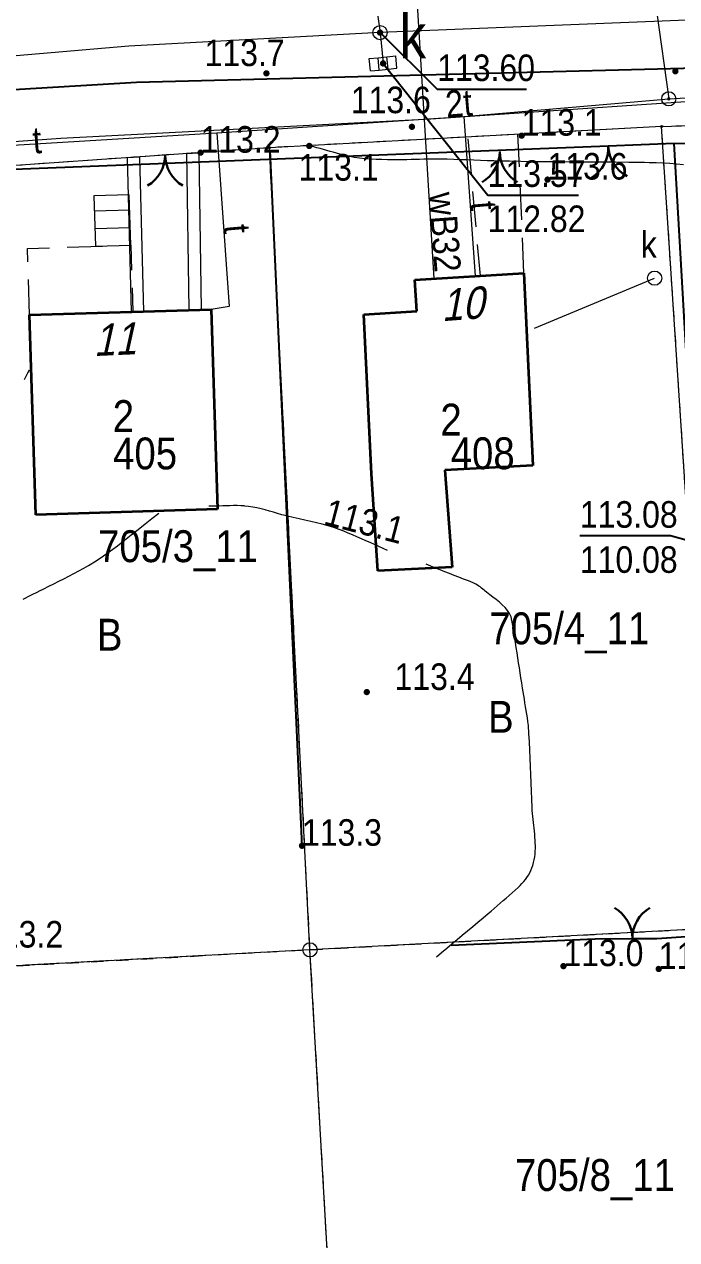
# Model space of a CAD drawing. Extents: x 6512885 to 6513481, y 5959590 to 5960000.
# Drawn here: x 6513005.9 to 6513042.7, y 5959883.6 to 5959952.2 of the extents above; entities that cross this region are included whole.
import ezdxf
from ezdxf.enums import TextEntityAlignment as Align

# ---------------------------------------------------------------- set-up
doc = ezdxf.new("R2010")
doc.units = 0
doc.header["$MEASUREMENT"] = 0
for name, pattern in [('2.0_1.0', [3, 2, -1]), ('217-1000', [2.8, 2.1, -0.7]), ('218-1000', [1.4, 0.7, -0.7]), ('219-1000', [0])]:
    doc.linetypes.add(name, pattern=pattern)
doc.layers.get('0').update_dxf_attribs({"color": 2, "linetype": 'CONTINUOUS', "lineweight": 5})
for name, color, linetype in [('202-Punkt graniczny stabilizowany trwale', 7, 'CONTINUOUS'), ('203-Punkt załamania granicy działki nie stabilizowany', 7, 'CONTINUOUS'), ('210-Oznaczenie użytku', 7, 'CONTINUOUS'), ('211-Nr działki', 7, 'CONTINUOUS'), ('217-Granica konturu klasyfikcyjnego', 7, 'CONTINUOUS'), ('218-Granica użytku', 7, 'CONTINUOUS'), ('219-Linia granicy', 7, 'CONTINUOUS'), ('238-Punkt adresowy budynku', 7, 'CONTINUOUS'), ('312-Budynek (powierzchnia)', 7, 'CONTINUOUS'), ('312-Numer ewidencyjny budynku', 7, 'CONTINUOUS'), ('312-Numer ewidencyjny budynku-Atr124', 7, 'CONTINUOUS'), ('352-schody (powierzchnia)', 7, 'CONTINUOUS'), ('450-Ściana oporowa symb. osiowy', 7, 'CONTINUOUS'), ('626-Punkt rzędnej przewodu-STPOD', 7, 'CONTINUOUS'), ('811-Warstwica ciągła linia', 7, 'CONTINUOUS'), ('811-Warstwica ciągła linia-Atr2', 7, 'CONTINUOUS'), ('905-Brama w ogrodzeniu', 7, 'CONTINUOUS'), ('chodnik (powierzchnia)', 7, 'CONTINUOUS'), ('kratka ściekowa (punkt)', 7, 'CONTINUOUS'), ('kratka ściekowa (punkt)-Atr17', 7, 'CONTINUOUS'), ('krawężnik (linia)', 7, 'CONTINUOUS'), ('ogrodzenie trwałe (linia)', 7, 'CONTINUOUS'), ('przewód kanalizacyjny (linia)', 7, 'CONTINUOUS'), ('przewód telekomunikacyjny (linia)', 7, 'CONTINUOUS'), ('przewód telekomunikacyjny (linia)-Atr1', 7, 'CONTINUOUS'), ('przewód wodociągowy (linia)', 7, 'CONTINUOUS'), ('przewód wodociągowy (linia)-Atr17', 7, 'CONTINUOUS'), ('punkt o określonej wysokości (sieć kanalizacyjna)', 7, 'CONTINUOUS'), ('punkt o określonej wysokości (sieć kanalizacyjna)-Atr2', 7, 'CONTINUOUS'), ('punkt o określonej wysokości (sieć kanalizacyjna)-Atr3', 7, 'CONTINUOUS'), ('punkt wysokościowy naturalny', 7, 'CONTINUOUS'), ('punkt wysokościowy naturalny-Atr2', 7, 'CONTINUOUS'), ('właz okrągły - siec kanalizacyjna (punkt)', 7, 'CONTINUOUS'), ('właz okrągły - siec kanalizacyjna (punkt)-Atr17', 7, 'CONTINUOUS'), ('właz okrągły - siec telekomunikacyjna (punkt)', 7, 'CONTINUOUS')]:
    doc.layers.add(name, color=color, linetype=linetype)
doc.styles.get("Standard").update_dxf_attribs({"font": 'txt', "width": 0.75})
doc.linetypes.add('450-1000k', pattern='A,3.5,0,[7,ksztalty.shx,S=1,R=0,X=0,Y=0],3.5', length=7)
doc.linetypes.add('902-1000', pattern='A,5,0,[1,ksztalty.shx,S=1,R=0,X=0,Y=0],5', length=10)

# ---------------------------------------------------------------- blocks, each defined once
blk = doc.blocks.new('905')
at = {"color": 0, "linetype": 'Continuous', "lineweight": 30}
for centre, start, end in [((-2, 0), 0, 60), ((2, 0), 120, 180)]:
    blk.add_arc(centre, 2, start, end, dxfattribs=at)
blk = doc.blocks.new('PW01')
at = {"linetype": 'Continuous', "lineweight": 13}
h = blk.add_hatch(color=0, dxfattribs=at)
edge = h.paths.add_edge_path()
edge.add_arc((0, 0), 0.18, 0, 360)
blk = doc.blocks.new('US22')
at = {"color": 0, "linetype": 'Continuous', "lineweight": 0}
blk.add_circle((0, 0), 0.4, dxfattribs=at)
blk = doc.blocks.new('US05')
at = {"color": 0, "linetype": 'Continuous', "lineweight": 13}
for p, q in [((-0.75, -0.35), (-0.75, 0.35)), ((-0.75, 0.35), (-0.25, 0.35)), ((-0.25, -0.35), (-0.25, 0.35)), ((-0.25, 0.35), (0.25, 0.35)), ((0.25, -0.35), (0.25, 0.35)), ((0.25, 0.35), (0.75, 0.35)), ((0.75, -0.35), (0.75, 0.35)), ((-0.75, -0.35), (-0.25, -0.35)), ((-0.25, -0.35), (0.25, -0.35)), ((0.25, -0.35), (0.75, -0.35))]:
    blk.add_line(p, q, dxfattribs=at)
blk = doc.blocks.new('621')
at = {"linetype": 'Continuous', "lineweight": 0}
h = blk.add_hatch(color=0, dxfattribs=at)
edge = h.paths.add_edge_path()
edge.add_arc((0, 0), 0.1, 0, 360)
blk = doc.blocks.new('203')
at = {"linetype": 'Continuous', "lineweight": 0}
h = blk.add_hatch(color=0, dxfattribs=at)
edge = h.paths.add_edge_path()
edge.add_arc((0, 0), 0.09, 0, 360)
blk = doc.blocks.new('202')
at = {"color": 0, "linetype": 'Continuous', "lineweight": 0}
blk.add_circle((0, 0), 0.4, dxfattribs=at)

msp = doc.modelspace()

# ---------------------------------------------------------------- linework, layer by layer
at = {"layer": '217-Granica konturu klasyfikcyjnego', "color": 3, "linetype": '217-1000', "lineweight": 13, "flags": 128}
for points in [[(6513044.84, 5959901.17), (6513022.01, 5959899.94)], [(6513022.01, 5959899.94), (6512999.87, 5959898.74)], [(6513024.54, 5959855.94), (6513022.01, 5959899.94)]]:
    msp.add_lwpolyline(points, dxfattribs=at)
at = {"layer": '218-Granica użytku', "color": 3, "linetype": '218-1000', "lineweight": 13, "flags": 128}
for points in [[(6513064.36, 5959947.2), (6513041.87, 5959946.44)], [(6513041.87, 5959946.44), (6513019.72, 5959945.25)], [(6513043.86, 5959916.12), (6513041.87, 5959946.44)], [(6513019.72, 5959945.25), (6512998.07, 5959943.73)], [(6513022.01, 5959899.94), (6513019.72, 5959945.25)], [(6513022.01, 5959899.94), (6513044.84, 5959901.17)], [(6512999.87, 5959898.74), (6513022.01, 5959899.94)], [(6513024.54, 5959855.94), (6513022.01, 5959899.94)]]:
    msp.add_lwpolyline(points, dxfattribs=at)
at = {"layer": '219-Linia granicy', "color": 7, "linetype": '219-1000', "lineweight": 13, "flags": 128}
for points in [[(6513041.87, 5959946.44), (6513064.36, 5959947.2)], [(6513041.87, 5959946.44), (6513019.72, 5959945.25)], [(6513044.84, 5959901.17), (6513041.87, 5959946.44)], [(6513019.72, 5959945.25), (6512998.07, 5959943.73)], [(6513022.01, 5959899.94), (6513019.72, 5959945.25)], [(6513044.84, 5959901.17), (6513022.01, 5959899.94)], [(6513022.01, 5959899.94), (6512999.87, 5959898.74)], [(6513024.54, 5959855.94), (6513022.01, 5959899.94)]]:
    msp.add_lwpolyline(points, dxfattribs=at)
at = {"layer": '312-Budynek (powierzchnia)', "color": 7, "linetype": 'Continuous', "lineweight": 35, "flags": 128}
for points in [[(6513027.94, 5959937.79), (6513034.1, 5959938.17)], [(6513034.1, 5959938.17), (6513034.59, 5959927.3)], [(6513028.04, 5959936.02), (6513027.94, 5959937.79)], [(6513006.17, 5959935.81), (6513016.43, 5959936.12)], [(6513006.52, 5959924.51), (6513006.17, 5959935.81)], [(6513016.43, 5959936.12), (6513016.78, 5959924.83)], [(6513025.06, 5959935.83), (6513028.04, 5959936.02)], [(6513025.49, 5959926.82), (6513025.06, 5959935.83)], [(6513034.59, 5959927.3), (6513029.62, 5959927.04)], [(6513029.62, 5959927.04), (6513030.04, 5959921.55)], [(6513025.85, 5959921.34), (6513025.49, 5959926.82)], [(6513016.78, 5959924.83), (6513006.52, 5959924.51)], [(6513030.04, 5959921.55), (6513025.85, 5959921.34)]]:
    msp.add_lwpolyline(points, dxfattribs=at)
at = {"layer": '352-schody (powierzchnia)', "color": 7, "linetype": 'Continuous', "lineweight": 18}
for p, q in [((6513011.8, 5959942.59), (6513009.8, 5959942.53)), ((6513009.8, 5959942.53), (6513009.89, 5959939.68)), ((6513011.89, 5959939.74), (6513011.8, 5959942.59)), ((6513011.83, 5959941.73), (6513009.83, 5959941.67)), ((6513011.87, 5959940.73), (6513009.86, 5959940.67)), ((6513009.89, 5959939.68), (6513011.89, 5959939.74))]:
    msp.add_line(p, q, dxfattribs=at)
at = {"layer": '450-Ściana oporowa symb. osiowy', "color": 0, "lineweight": 13}
for p, q in [((6513015.03, 5959944.935), (6513015.38, 5959944.94)), ((6513015.03, 5959944.935), (6513015.16, 5959936.095)), ((6513011.69, 5959944.701), (6513012.04, 5959944.71)), ((6513011.69, 5959944.701), (6513011.91, 5959935.981)), ((6513011.91, 5959935.981), (6513012.26, 5959935.99)), ((6513015.16, 5959936.095), (6513015.51, 5959936.1))]:
    msp.add_line(p, q, dxfattribs=at)
at = {"layer": '450-Ściana oporowa symb. osiowy', "color": 0, "linetype": '450-1000k', "lineweight": 13}
for p, q in [((6513015.73, 5959944.945), (6513015.38, 5959944.94)), ((6513015.73, 5959944.945), (6513015.86, 5959936.105)), ((6513012.39, 5959944.719), (6513012.04, 5959944.71)), ((6513012.39, 5959944.719), (6513012.61, 5959935.999)), ((6513012.61, 5959935.999), (6513012.26, 5959935.99)), ((6513015.86, 5959936.105), (6513015.51, 5959936.1))]:
    msp.add_line(p, q, dxfattribs=at)
at = {"layer": '811-Warstwica ciągła linia', "color": 32, "linetype": 'Continuous', "lineweight": 13, "flags": 128}
for points in [[(6513043.103, 5959944.29), (6513042.718, 5959944.321), (6513042.333, 5959944.349), (6513041.948, 5959944.372), (6513041.563, 5959944.391), (6513041.177, 5959944.404), (6513040.91, 5959944.41), (6513040.791, 5959944.412), (6513040.028, 5959944.422), (6513039.265, 5959944.429), (6513038.502, 5959944.433), (6513037.739, 5959944.437), (6513036.976, 5959944.44), (6513036.213, 5959944.443), (6513035.45, 5959944.448), (6513034.687, 5959944.456), (6513033.924, 5959944.467), (6513033.28, 5959944.48), (6513033.161, 5959944.483), (6513032.783, 5959944.493), (6513032.405, 5959944.504), (6513032.027, 5959944.517), (6513031.649, 5959944.531), (6513031.271, 5959944.544), (6513030.893, 5959944.558), (6513030.515, 5959944.571), (6513030.137, 5959944.583), (6513029.759, 5959944.594), (6513029.5, 5959944.6), (6513029.381, 5959944.602), (6513029.144, 5959944.604), (6513028.907, 5959944.602), (6513028.67, 5959944.599), (6513028.433, 5959944.593), (6513028.196, 5959944.587), (6513027.959, 5959944.581), (6513027.722, 5959944.576), (6513027.485, 5959944.572), (6513027.248, 5959944.57), (6513027.13, 5959944.57), (6513027.011, 5959944.57), (6513026.697, 5959944.571), (6513026.381, 5959944.571), (6513026.066, 5959944.575), (6513025.751, 5959944.583), (6513025.436, 5959944.597), (6513025.122, 5959944.621), (6513024.81, 5959944.655), (6513024.499, 5959944.702), (6513024.191, 5959944.763), (6513024, 5959944.81), (6513023.885, 5959944.841), (6513023.698, 5959944.891), (6513023.513, 5959944.942), (6513023.328, 5959944.993), (6513023.143, 5959945.044), (6513022.959, 5959945.096), (6513022.774, 5959945.147), (6513022.59, 5959945.199), (6513022.405, 5959945.25), (6513022.221, 5959945.301), (6513022.15, 5959945.32)], [(6513006.15, 5959932.69), (6513006.051, 5959932.507), (6513005.953, 5959932.322), (6513005.857, 5959932.138)], [(6513026.39, 5959922.5), (6513026.143, 5959922.609), (6513025.896, 5959922.718), (6513025.65, 5959922.829), (6513025.405, 5959922.941), (6513025.159, 5959923.052), (6513024.913, 5959923.162), (6513024.666, 5959923.272), (6513024.418, 5959923.38), (6513024.17, 5959923.486), (6513023.92, 5959923.59), (6513023.668, 5959923.687), (6513023.351, 5959923.796), (6513023.03, 5959923.893), (6513022.707, 5959923.98), (6513022.381, 5959924.06), (6513022.054, 5959924.136), (6513021.726, 5959924.208), (6513021.398, 5959924.281), (6513021.07, 5959924.355), (6513020.743, 5959924.434), (6513020.68, 5959924.45), (6513020.419, 5959924.52), (6513020.185, 5959924.586), (6513019.953, 5959924.654), (6513019.72, 5959924.721), (6513019.486, 5959924.787), (6513019.252, 5959924.848), (6513019.017, 5959924.903), (6513018.781, 5959924.95), (6513018.542, 5959924.987), (6513018.33, 5959925.01), (6513018.302, 5959925.012), (6513018.099, 5959925.025), (6513017.896, 5959925.031), (6513017.693, 5959925.032), (6513017.49, 5959925.029), (6513017.287, 5959925.023), (6513017.084, 5959925.016), (6513016.881, 5959925.009), (6513016.678, 5959925.004), (6513016.475, 5959925), (6513016.3, 5959925)], [(6513005.816, 5959919.745), (6513006.251, 5959919.969), (6513006.68, 5959920.19), (6513006.686, 5959920.193), (6513006.969, 5959920.337), (6513007.253, 5959920.48), (6513007.537, 5959920.621), (6513007.822, 5959920.762), (6513008.106, 5959920.903), (6513008.389, 5959921.047), (6513008.671, 5959921.192), (6513008.952, 5959921.341), (6513009.23, 5959921.495), (6513009.5, 5959921.65), (6513009.506, 5959921.654), (6513009.928, 5959921.913), (6513010.339, 5959922.187), (6513010.742, 5959922.474), (6513011.139, 5959922.77), (6513011.53, 5959923.073), (6513011.919, 5959923.38), (6513012.306, 5959923.689), (6513012.693, 5959923.998), (6513013.082, 5959924.304), (6513013.47, 5959924.6)], [(6513034.36, 5959912.62), (6513034.326, 5959912.831), (6513034.292, 5959913.042), (6513034.258, 5959913.253), (6513034.224, 5959913.464), (6513034.19, 5959913.675), (6513034.155, 5959913.886), (6513034.121, 5959914.097), (6513034.087, 5959914.308), (6513034.054, 5959914.519), (6513034.02, 5959914.73), (6513033.975, 5959915.015), (6513033.93, 5959915.3), (6513033.885, 5959915.585), (6513033.84, 5959915.87), (6513033.795, 5959916.155), (6513033.75, 5959916.44), (6513033.705, 5959916.725), (6513033.66, 5959917.01), (6513033.615, 5959917.295), (6513033.57, 5959917.58), (6513033.555, 5959917.676), (6513033.54, 5959917.772), (6513033.525, 5959917.868), (6513033.51, 5959917.964), (6513033.495, 5959918.06), (6513033.481, 5959918.156), (6513033.466, 5959918.252), (6513033.451, 5959918.348), (6513033.435, 5959918.444), (6513033.42, 5959918.54), (6513033.368, 5959918.744), (6513033.282, 5959918.933), (6513033.169, 5959919.11), (6513033.031, 5959919.275), (6513032.876, 5959919.431), (6513032.707, 5959919.58), (6513032.529, 5959919.724), (6513032.347, 5959919.864), (6513032.165, 5959920.002), (6513031.99, 5959920.14), (6513031.916, 5959920.201), (6513031.842, 5959920.261), (6513031.769, 5959920.321), (6513031.695, 5959920.379), (6513031.62, 5959920.436), (6513031.544, 5959920.49), (6513031.467, 5959920.541), (6513031.387, 5959920.589), (6513031.305, 5959920.632), (6513031.22, 5959920.67), (6513030.956, 5959920.778), (6513030.691, 5959920.884), (6513030.426, 5959920.989), (6513030.16, 5959921.092), (6513029.894, 5959921.196), (6513029.629, 5959921.299), (6513029.363, 5959921.402), (6513029.098, 5959921.507), (6513028.834, 5959921.612), (6513028.57, 5959921.72)], [(6513029.15, 5959899.55), (6513029.443, 5959899.794), (6513029.736, 5959900.038), (6513030.029, 5959900.282), (6513030.322, 5959900.526), (6513030.615, 5959900.77), (6513030.908, 5959901.014), (6513031.201, 5959901.258), (6513031.494, 5959901.502), (6513031.787, 5959901.746), (6513032.08, 5959901.99), (6513032.252, 5959902.134), (6513032.423, 5959902.279), (6513032.593, 5959902.425), (6513032.763, 5959902.572), (6513032.931, 5959902.72), (6513033.1, 5959902.868), (6513033.267, 5959903.018), (6513033.435, 5959903.168), (6513033.602, 5959903.318), (6513033.77, 5959903.47), (6513033.879, 5959903.573), (6513033.985, 5959903.681), (6513034.085, 5959903.793), (6513034.18, 5959903.909), (6513034.268, 5959904.03), (6513034.351, 5959904.156), (6513034.425, 5959904.287), (6513034.492, 5959904.423), (6513034.551, 5959904.564), (6513034.6, 5959904.71), (6513034.643, 5959904.869), (6513034.677, 5959905.028), (6513034.704, 5959905.187), (6513034.723, 5959905.346), (6513034.735, 5959905.505), (6513034.741, 5959905.664), (6513034.742, 5959905.823), (6513034.739, 5959905.982), (6513034.731, 5959906.141), (6513034.72, 5959906.3), (6513034.706, 5959906.468), (6513034.689, 5959906.636), (6513034.671, 5959906.804), (6513034.652, 5959906.972), (6513034.633, 5959907.139), (6513034.615, 5959907.307), (6513034.597, 5959907.475), (6513034.582, 5959907.643), (6513034.569, 5959907.812), (6513034.56, 5959907.98), (6513034.539, 5959908.444), (6513034.52, 5959908.908), (6513034.5, 5959909.372), (6513034.481, 5959909.836), (6513034.462, 5959910.3), (6513034.443, 5959910.764), (6513034.423, 5959911.228), (6513034.403, 5959911.692), (6513034.382, 5959912.156), (6513034.36, 5959912.62)]]:
    msp.add_lwpolyline(points, dxfattribs=at)
at = {"layer": 'chodnik (powierzchnia)', "color": 7, "linetype": '2.0_1.0', "lineweight": 18, "flags": 128}
for points in [[(6513030.93, 5959945.76), (6513031.62, 5959938.01)], [(6513034.1, 5959938.17), (6513033.76, 5959946.01)]]:
    msp.add_lwpolyline(points, dxfattribs=at)
msp.add_lwpolyline([(6513006.17, 5959935.81), (6513006.05, 5959939.56), (6513011.89, 5959939.74), (6513012.01, 5959935.99)], close=True, dxfattribs=at)
at = {"layer": 'krawężnik (linia)', "color": 7, "linetype": 'Continuous', "lineweight": 25, "flags": 128}
msp.add_lwpolyline([(6513138.2, 5959956.09), (6513071, 5959950.66), (6513063.71, 5959950.25), (6513012.21, 5959948.94), (6512998.66, 5959948.13)], dxfattribs=at)
at = {"layer": 'ogrodzenie trwałe (linia)', "color": 7, "linetype": '902-1000', "lineweight": 25, "flags": 128}
for points in [[(6513042.59, 5959945.48), (6513045.13, 5959945.55), (6513046.08, 5959945.63), (6513046.74, 5959945.69), (6513052.3, 5959946.01), (6513054.27, 5959946.12), (6513055.73, 5959946.21), (6513056.52, 5959944.17), (6513058.34, 5959944.35), (6513060.45, 5959944.55), (6513061.15, 5959946.94), (6513064.46, 5959947.09), (6513066.07, 5959915.87)], [(6513029.99, 5959900.21), (6513038.12, 5959900.57), (6513040.22, 5959900.58), (6513041.61, 5959900.58), (6513045.16, 5959900.83), (6513042.59, 5959945.48), (6513038.86, 5959945.33), (6512998.07, 5959943.73)], [(6513019.74, 5959945.07), (6513021.56, 5959905.82)]]:
    msp.add_lwpolyline(points, dxfattribs=at)
at = {"layer": 'przewód kanalizacyjny (linia)', "color": 34, "linetype": 'Continuous', "lineweight": 18, "flags": 128}
for points in [[(6513235.76, 5959962.67), (6513233.8, 5959962.56), (6513187.29, 5959959.22), (6513174.33, 5959958.71), (6513158.34, 5959957.8), (6513137.41, 5959956.6), (6513125.43, 5959955.3), (6513097.02, 5959954.81), (6513087.32, 5959954.25), (6513025.97, 5959951.75), (6513011.77, 5959950.98), (6512979.94, 5959948.25), (6512906.37, 5959942.17), (6512889.2, 5959937.857)], [(6513025.44, 5959955.37), (6513025.97, 5959951.75), (6513026.14, 5959950.01)], [(6513034.7, 5959935.05), (6513041.48, 5959937.88)]]:
    msp.add_lwpolyline(points, dxfattribs=at)
at = {"layer": 'przewód telekomunikacyjny (linia)', "color": 30, "linetype": 'Continuous', "lineweight": 18, "flags": 128}
for points in [[(6513036.89, 5959968.09), (6513037.43, 5959958.72), (6513040.22, 5959958.78), (6513040.89, 5959957.98), (6513042.28, 5959948.01)], [(6513223.64, 5959943.82), (6513216.05, 5959952.58), (6513214.04, 5959951.92), (6513208.37, 5959957.07), (6513189.06, 5959955.84), (6513187.43, 5959955.29), (6513186.18, 5959955.77), (6513149.07, 5959953.85), (6513118.4, 5959952.64), (6513103.24, 5959951.83), (6513072.82, 5959949.87), (6513048.77, 5959948.21), (6513028.84, 5959946.86), (6513007.93, 5959945.77), (6512982.45, 5959943.96), (6512951.19, 5959941.74), (6512928.5, 5959939.18), (6512906.63, 5959936.58), (6512889.2, 5959932.735)], [(6512889.2, 5959932.438), (6512891.2, 5959932.97), (6512904.95, 5959936.66), (6512913.74, 5959937.91), (6512940.6, 5959941.02), (6512948.36, 5959941.74), (6512984.1, 5959944.04), (6512999.93, 5959945.08), (6513016.74, 5959946.09), (6513030.71, 5959947.02), (6513042.28, 5959948.01), (6513072.87, 5959949.8), (6513110.58, 5959952.2), (6513143.14, 5959953.49), (6513168.64, 5959954.78), (6513194.9, 5959956.2), (6513208.32, 5959956.85), (6513215.06, 5959950.81), (6513221.38, 5959943.74)], [(6513030.71, 5959947.02), (6513031.34, 5959938)], [(6513016.74, 5959946.09), (6513017.45, 5959936.28), (6513016.43, 5959936.12)]]:
    msp.add_lwpolyline(points, dxfattribs=at)
at = {"layer": 'przewód wodociągowy (linia)', "color": 5, "linetype": 'Continuous', "lineweight": 18, "flags": 128}
msp.add_lwpolyline([(6513027.9, 5959956.14), (6513029.01, 5959937.86)], dxfattribs=at)
at = {"layer": 'punkt o określonej wysokości (sieć kanalizacyjna)-Atr2', "color": 7, "flags": 128}
for points in [[(6513025.97, 5959951.75), (6513029.2, 5959948.55), (6513034.248, 5959948.55)], [(6513026.14, 5959950.01), (6513032.05, 5959942.57), (6513037.183, 5959942.57)], [(6513045.03, 5959922.59), (6513042.37, 5959923.32), (6513037.258, 5959923.32)]]:
    msp.add_lwpolyline(points, dxfattribs=at)

# ---------------------------------------------------------------- block references
at = {"layer": '202-Punkt graniczny stabilizowany trwale', "color": 7, "linetype": 'Continuous', "lineweight": 13}
msp.add_blockref('202', (6513022.01, 5959899.94), dxfattribs=at)
at = {"layer": '203-Punkt załamania granicy działki nie stabilizowany', "color": 7, "linetype": 'Continuous', "lineweight": 13}
for p in [(6513041.87, 5959946.44), (6513019.72, 5959945.25)]:
    msp.add_blockref('203', p, dxfattribs=at)
at = {"layer": '626-Punkt rzędnej przewodu-STPOD', "color": 30, "linetype": 'Continuous', "lineweight": 13}
msp.add_blockref('621', (6513042.28, 5959948.01), dxfattribs=at)
at = {"layer": '905-Brama w ogrodzeniu', "color": 7, "linetype": 'Continuous', "lineweight": 25}
for p, rotation in [((6513013.83, 5959944.84), 180), ((6513032.73, 5959945.04), 180), ((6513038.86, 5959945.33), 182.2509999999999), ((6513040.22, 5959900.58), 0.164)]:
    msp.add_blockref('905', p, dxfattribs=dict(at, rotation=rotation))
at = {"layer": 'kratka ściekowa (punkt)', "color": 7, "linetype": 'Continuous', "lineweight": 18, "rotation": 5.559999999999999}
msp.add_blockref('US05', (6513026.14, 5959950.01), dxfattribs=at)
at = {"layer": 'punkt o określonej wysokości (sieć kanalizacyjna)', "color": 34, "linetype": 'Continuous', "lineweight": 13}
msp.add_blockref('PW01', (6513025.97, 5959951.75), dxfattribs=at)
at = {"layer": 'punkt o określonej wysokości (sieć kanalizacyjna)', "color": 34, "linetype": 'Continuous', "lineweight": 13, "rotation": 5.559999999999999}
msp.add_blockref('PW01', (6513026.14, 5959950.01), dxfattribs=at)
at = {"layer": 'punkt wysokościowy naturalny', "color": 7, "linetype": 'Continuous', "lineweight": 13}
for p in [(6513019.55, 5959949.45), (6513042.65, 5959949.57), (6513033.97, 5959945.93), (6513021.97, 5959945.35), (6513015.83, 5959944.97), (6513035.43, 5959943.45), (6513025.22, 5959914.5), (6513021.56, 5959905.82), (6513036.33, 5959899.02), (6513041.71, 5959898.86)]:
    msp.add_blockref('PW01', p, dxfattribs=at)
at = {"layer": 'punkt wysokościowy naturalny', "color": 7, "linetype": 'Continuous', "lineweight": 13, "rotation": 180}
msp.add_blockref('PW01', (6513027.77, 5959946.43), dxfattribs=at)
at = {"layer": 'właz okrągły - siec kanalizacyjna (punkt)', "color": 7, "linetype": 'Continuous', "lineweight": 13}
for p in [(6513025.97, 5959951.75), (6513041.48, 5959937.88)]:
    msp.add_blockref('US22', p, dxfattribs=at)
at = {"layer": 'właz okrągły - siec telekomunikacyjna (punkt)', "color": 7, "linetype": 'Continuous', "lineweight": 13}
msp.add_blockref('US22', (6513042.28, 5959948.01), dxfattribs=at)

# ---------------------------------------------------------------- texts
at = {"layer": '210-Oznaczenie użytku', "color": 3, "linetype": 'Continuous', "lineweight": 18, "width": 0.9}
for p in [(6513009.97, 5959916.84), (6513032.07, 5959912.2)]:
    msp.add_text('B', height=1.8, dxfattribs=at).set_placement(p)
at = {"layer": '211-Nr działki', "color": 7, "linetype": 'Continuous', "lineweight": 18, "width": 0.9}
for s, p in [('705/3_11', (6513010.04, 5959921.84)), ('705/4_11', (6513032.14, 5959917.2)), ('705/8_11', (6513033.59, 5959886.32))]:
    msp.add_text(s, height=1.8, dxfattribs=at).set_placement(p)
at = {"layer": '238-Punkt adresowy budynku', "color": 7, "linetype": 'Continuous', "lineweight": 18, "oblique": 15, "width": 0.9}
for s, rotation, p in [('10', 4.269, (6513030.53, 5959937.33)), ('11', 2.544, (6513010.93, 5959935.33))]:
    msp.add_text(s, height=1.8, rotation=rotation, dxfattribs=at).set_placement(p, align=Align.TOP_CENTER)
at = {"layer": '312-Numer ewidencyjny budynku', "color": 7, "linetype": 'Continuous', "lineweight": 18, "width": 0.9}
for s, p in [('405', (6513010.89, 5959928.88)), ('408', (6513029.96, 5959928.89))]:
    msp.add_text(s, height=1.8, dxfattribs=at).set_placement(p, align=Align.TOP_LEFT)
at = {"layer": '312-Numer ewidencyjny budynku-Atr124', "color": 7, "width": 0.9}
for p in [(6513011.47, 5959930.09), (6513029.98, 5959929.89)]:
    msp.add_text('2', height=1.8, dxfattribs=at).set_placement(p, align=Align.MIDDLE_CENTER)
at = {"layer": '811-Warstwica ciągła linia-Atr2', "color": 32, "width": 0.9}
msp.add_text('113.1', height=1.5, rotation=345.465, dxfattribs=at).set_placement((6513022.72, 5959923.99))
at = {"layer": 'kratka ściekowa (punkt)-Atr17', "color": 7, "width": 0.9}
msp.add_text('k', height=2.5, dxfattribs=at).set_placement((6513027.07, 5959950.29))
at = {"layer": 'przewód telekomunikacyjny (linia)-Atr1', "color": 30, "width": 0.9}
for s, rotation, p in [('2t', 4.831, (6513029.73, 5959946.95)), ('t', -85.178, (6513031.05, 5959942.16)), ('t', -85.043, (6513017.12, 5959940.85))]:
    msp.add_text(s, height=1.5, rotation=rotation, dxfattribs=at).set_placement(p)
msp.add_text('t', height=1.5, rotation=4.028, dxfattribs=at).set_placement((6513006.34, 5959945.66), align=Align.MIDDLE_LEFT)
at = {"layer": 'przewód wodociągowy (linia)-Atr17', "color": 5, "width": 0.9}
msp.add_text('wB32', height=1.5, rotation=-85.74, dxfattribs=at).set_placement((6513028.72, 5959942.68))
at = {"layer": 'punkt o określonej wysokości (sieć kanalizacyjna)-Atr2', "color": 34, "width": 0.9}
for s, p in [('113.60', (6513029.2, 5959948.565)), ('113.57', (6513032.05, 5959942.585)), ('113.08', (6513037.258, 5959923.335))]:
    msp.add_text(s, height=1.5, dxfattribs=at).set_placement(p, align=Align.BOTTOM_LEFT)
at = {"layer": 'punkt o określonej wysokości (sieć kanalizacyjna)-Atr3', "color": 34, "width": 0.9}
for s, p in [('112.82', (6513032.05, 5959940.035)), ('110.08', (6513037.258, 5959920.785))]:
    msp.add_text(s, height=1.5, dxfattribs=at).set_placement(p, align=Align.BOTTOM_LEFT)
at = {"layer": 'punkt wysokościowy naturalny-Atr2', "color": 7, "width": 0.9}
for s, p in [('113.7', (6513016.06, 5959949.86)), ('113.6', (6513024.32, 5959947.2)), ('113.1', (6513033.97, 5959945.93)), ('113.2', (6513015.83, 5959944.97)), ('113.1', (6513021.37, 5959943.39)), ('113.6', (6513035.43, 5959943.45)), ('113.4', (6513026.79, 5959914.62)), ('113.3', (6513021.56, 5959905.82)), ('113.2', (6513003.55, 5959900.07)), ('113.0', (6513036.33, 5959899.02)), ('113.0', (6513041.71, 5959898.86))]:
    msp.add_text(s, height=1.5, dxfattribs=at).set_placement(p)
at = {"layer": 'właz okrągły - siec kanalizacyjna (punkt)-Atr17', "color": 7, "width": 0.9}
msp.add_text('k', height=1.5, dxfattribs=at).set_placement((6513040.7, 5959939.03))

doc.saveas('drawing.dxf')
